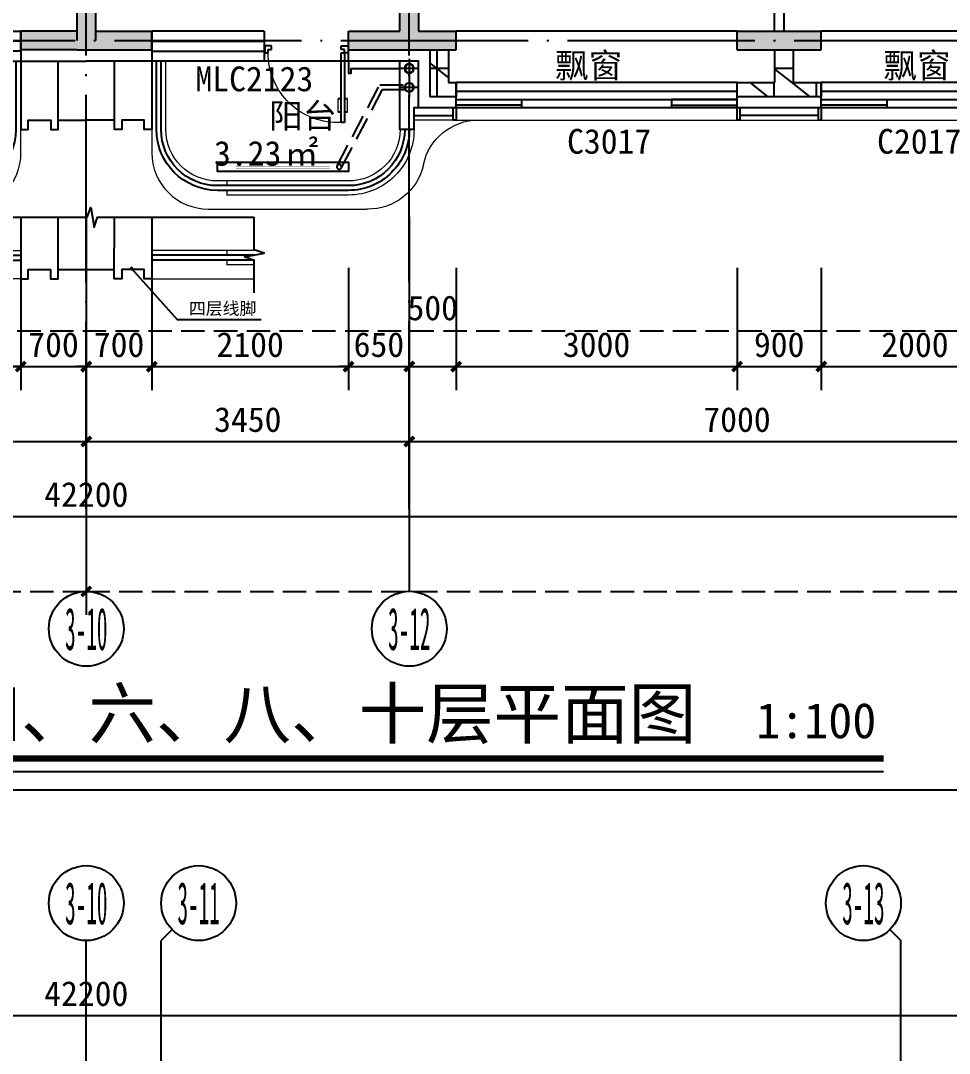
# Model space of a CAD drawing. Extents: x -46233 to 84150, y 109350 to 390860.
# Drawn here: x 28002 to 37920, y 245685 to 256712 of the extents above; entities that cross this region are included whole.
import ezdxf
from ezdxf.enums import TextEntityAlignment as Align

# ---------------------------------------------------------------- set-up
doc = ezdxf.new("R2010")
doc.units = 0
doc.header["$LTSCALE"] = 1000
doc.header["$MEASUREMENT"] = 0
for name, pattern in [('3#-轴线$1$DOTE', [2.42, 2, -0.2, 0.02, -0.2]), ('3#楼O层线脚$0$DASH', [0.35, 0.25, -0.1]), ('3#楼O层线脚$0$DOTE', [2.42, 2, -0.2, 0.02, -0.2]), ('DASH', [0.35, 0.25, -0.1])]:
    doc.linetypes.add(name, pattern=pattern)
doc.layers.get('Defpoints').update_dxf_attribs({"color": 4, "linetype": 'DASH'})
for name, color, linetype, lineweight in [('1#2#住宅楼 平面图$0$A-00-15-1#-PM-2F$0$00-装饰-看', 46, 'Continuous', 5), ('3#楼O层线脚$0$1#2#住宅楼 平面图$0$A-00-15-1#-PM-2F$0$00-装饰-看', 46, 'Continuous', 5), ('3#楼O层线脚$0$A-00-15-1#-PM-2F$0$00-装饰-看', 46, 'Continuous', 5), ('3#楼O层线脚$0$A-00-15-4#-PM-TF$0$00-装饰-看', 46, 'Continuous', 5), ('A-00-15-1#-PM-2F$0$00-装饰-看', 46, 'Continuous', 5)]:
    doc.layers.add(name, color=color, linetype=linetype, lineweight=lineweight)
for name, color, linetype in [('120+120-墙体-连接$0$A-COLU-CONC-HATC', 204, 'Continuous'), ('120+120-墙体-连接$0$A-FLOR-UNDR', 177, 'Continuous'), ('120+120-墙体-连接$0$A-WALL-BLOK', 131, 'Continuous'), ('120+120-墙体-连接$0$A-WALL-CONC', 9, 'Continuous'), ('120+120-墙体-连接$0$A-WALL-INSL', 241, 'Continuous'), ('120-MC编号-偶反$0$$1$A-ANNO-TEXT', 255, 'Continuous'), ('120-O-MC$0$A-ANNO-HATC-SOLD', 252, 'Continuous'), ('120-O-MC$0$A-COLU-CONC-HATC', 204, 'Continuous'), ('120-O-MC$0$A-DOOR', 51, 'Continuous'), ('120-O-MC$0$A-FLOR-HRAL', 71, 'Continuous'), ('120-O-MC$0$A-WALL-BLOK', 131, 'Continuous'), ('120-O-MC$0$A-WALL-CONC', 9, 'Continuous'), ('120-O-MC$0$A-WALL-INSL', 241, 'Continuous'), ('120-墙体$0$120-墙体$0$A-COLU-CONC-HATC', 204, 'Continuous'), ('120-墙体$0$120-墙体$0$A-WALL-BLOK', 131, 'Continuous'), ('120-墙体$0$120-墙体$0$A-WALL-CONC', 9, 'Continuous'), ('3#-轴号$0$A-ANNO-AXIS-CIRC', 3, 'Continuous'), ('3#-轴号$0$A-ANNO-AXIS-TEXT', 7, 'Continuous'), ('3#-轴号$0$A-ANNO-DIMS', 3, 'Continuous'), ('3#-轴线$1$A-ANNO-DOTE', 10, '3#-轴线$1$DOTE'), ('3#楼O层线脚$0$A-00-HX-113-wall-01Y$0$HRAL', 31, 'Continuous'), ('3#楼O层线脚$0$A-00-HX-113-wall-01Y$0$SUPF', 151, 'Continuous'), ('3#楼O层线脚$0$A-FLOR-OVHD', 171, '3#楼O层线脚$0$DASH'), ('3#楼O层线脚$0$A-FLOR-UNDR', 177, 'Continuous'), ('3#楼O层线脚$0$bolibeiban剖', 4, 'Continuous'), ('A-00-HX-113-wall-01Y$0$HRAL', 31, 'Continuous'), ('A-00-HX-113-wall-01Y$0$SUPF', 151, 'Continuous'), ('A-ANNO-DIMS', 3, 'Continuous'), ('A-ANNO-SYMB', 3, 'Continuous'), ('A-ANNO-TEXT', 255, 'Continuous'), ('A-DRAN-SYMB', 243, 'Continuous'), ('A-WALL-INSL', 241, 'Continuous'), ('AXIS_TEXT', 7, 'Continuous'), ('DIM_LEAD', 3, 'Continuous'), ('DIM_SYMB', 3, 'Continuous'), ('PUB_TEXT', 7, 'Continuous')]:
    doc.layers.add(name, color=color, linetype=linetype)
doc.styles.add('120-MC编号-偶反$0$Standard', font='')
doc.styles.add('3#-轴号$0$_TCH_AXIS', font='')
doc.styles.add('3#-轴号$0$_TCH_DIM_T3', font='')
doc.styles.add('_TCH_DIM', font='')
doc.styles.add('_TCH_DIM_T3', font='')
doc.styles.add('COMPLEX', font='COMPLEX')
doc.styles.get("Standard").update_dxf_attribs({"font": ''})
doc.styles.get('120-MC编号-偶反$0$Standard').set_extended_font_data('SimSun')
doc.styles.get('3#-轴号$0$_TCH_AXIS').set_extended_font_data('SimSun')
doc.styles.get('3#-轴号$0$_TCH_DIM_T3').set_extended_font_data('SimSun')
doc.styles.get('_TCH_DIM').set_extended_font_data('SimSun')
doc.styles.get('_TCH_DIM_T3').set_extended_font_data('SimSun')
doc.styles.get('Standard').set_extended_font_data('SimSun')
doc.dimstyles.new('3#-轴号$0$_TCH_ARCH&&100', dxfattribs={"dimtxt": 264.345992, "dimasz": 100, "dimexe": 250, "dimexo": 300, "dimgap": 100, "dimtad": 1, "dimdec": 0, "dimzin": 0, "dimdsep": 46, "dimtxsty": '3#-轴号$0$_TCH_DIM_T3', "dimblk": '3#-轴号$0$_ArchTick', "dimcen": 0.09, "dimclrt": 7, "dimazin": 2, "dimtfac": 1, "dimtdec": 0, "dimtix": 1, "dimtmove": 2, "dimatfit": 3, "dimfxl": 100, "dimtolj": 1, "dimtzin": 0, "dimarcsym": 0})
doc.dimstyles.new('_TCH_ARCH&&100', dxfattribs={"dimtxt": 264.345992, "dimasz": 100, "dimexe": 250, "dimexo": 300, "dimgap": 100, "dimtad": 1, "dimdec": 0, "dimzin": 0, "dimdsep": 46, "dimtxsty": '_TCH_DIM_T3', "dimblk": 'ARCHTICK', "dimcen": 0.09, "dimclrt": 7, "dimazin": 2, "dimtfac": 1, "dimtdec": 0, "dimtix": 1, "dimtmove": 2, "dimatfit": 3, "dimfxl": 100, "dimtolj": 1, "dimtzin": 0, "dimarcsym": 0})
pattern_1 = [(0, (0, 0), (0, 350), []), (37.875, (400, 0), (-169.6153, 218.0767), []), (90, (400, 0), (-450, 3e-14), [])]

# ---------------------------------------------------------------- blocks, each defined once
blk = doc.blocks.new('120-O-MC$0$BGBFG')
at = {"layer": '120-O-MC$0$A-FLOR-HRAL'}
blk.add_lwpolyline([(0, 0), (700, 0), (700, -60), (0, -60)], close=True, dxfattribs=at)
blk.add_lwpolyline([(700, 0), (700, -90)], dxfattribs=at)
blk = doc.blocks.new('120-O-MC$0$$TCHSYS$WIN2D')
for p, q in [((-0.5, 0.5), (0.5, 0.5)), ((-0.5, 0.5), (-0.5, -0.5)), ((0.5, 0.5), (0.5, -0.5)), ((0.5, 0.1667), (-0.5, 0.1667)), ((0.5, -0.1667), (-0.5, -0.1667)), ((-0.5, -0.5), (0.5, -0.5))]:
    blk.add_line(p, q)
blk = doc.blocks.new('120-O-MC$0$$DorLib2D$00000009')
for p, q in [((0.413, 0.905), (0.413, 0.081)), ((0.454, 0.905), (0.413, 0.905)), ((0.454, 0.081), (0.454, 0.905)), ((0.413, 0.782), (0.378, 0.782)), ((0.489, 0.782), (0.454, 0.782)), ((0.413, 0.624), (0.378, 0.624)), ((0.489, 0.624), (0.454, 0.624)), ((-0.494, 0.081), (-0.453, 0.081)), ((-0.494, -0.002), (-0.494, 0.081)), ((-0.453, 0.081), (-0.453, 0.039)), ((-0.453, 0.039), (-0.412, 0.039)), ((-0.412, 0.039), (-0.412, -0.002)), ((0.413, 0.081), (0.454, 0.081)), ((0.454, 0.039), (0.413, 0.039)), ((0.413, 0.039), (0.413, -0.002)), ((0.495, 0.081), (0.454, 0.081)), ((0.454, 0.081), (0.454, 0.039)), ((0.495, -0.002), (0.495, 0.081)), ((-0.494, -0.002), (-0.494, -0.002)), ((-0.412, -0.002), (-0.494, -0.002)), ((0.413, -0.002), (0.495, -0.002)), ((0.495, -0.002), (0.495, -0.002))]:
    blk.add_line(p, q)
at = {"lineweight": 13}
for p, q in [((0.378, 0.782), (0.378, 0.624)), ((0.489, 0.782), (0.489, 0.624))]:
    blk.add_line(p, q, dxfattribs=at)
blk.add_arc((0.372, 0.082), 0.825, 87.134, 180.0717, dxfattribs=at)
blk = doc.blocks.new('120-O-MC')
at = {"layer": '120-O-MC$0$A-COLU-CONC-HATC'}
h = blk.add_hatch(dxfattribs=at)
h.set_pattern_fill('空心砖', color=256, scale=100, style=0)
h.set_pattern_definition(pattern_1)
h.paths.add_polyline_path([(-6750, -11200.000521), (-6750, -11550.000521), (-6650, -11600.000521), (-6550, -11550.000521), (-6550, -11200.000521)])
h = blk.add_hatch(dxfattribs=at)
h.set_pattern_fill('空心砖', color=256, scale=100, style=0)
h.set_pattern_definition(pattern_1)
h.paths.add_polyline_path([(-3070, -11200.000521), (-3070, -11550.000521), (-2870, -11700.000521), (-2870, -11200.000521)])
h = blk.add_hatch(dxfattribs=at)
h.set_pattern_fill('空心砖', color=256, scale=100, style=0)
h.set_pattern_definition(pattern_1)
h.paths.add_polyline_path([(-6750, -11550.000521), (-7050, -11550.000521), (-7050, -11700.000521), (-6650, -11700.000521), (-6650, -11600.000521)])
h = blk.add_hatch(dxfattribs=at)
h.set_pattern_fill('空心砖', color=256, scale=100, style=0)
h.set_pattern_definition(pattern_1)
h.paths.add_polyline_path([(-6650, -11700.000521), (-6150, -11700.000521), (-6150, -11550.000521), (-6550, -11550.000521), (-6650, -11600.000521)])
h = blk.add_hatch(dxfattribs=at)
h.set_pattern_fill('空心砖', color=256, scale=100, style=0)
h.set_pattern_definition(pattern_1)
h.paths.add_polyline_path([(-3070, -11550.000521), (-3150, -11550.000521), (-3150, -11700.000521), (-2870, -11700.000521)])
at = {"layer": '120-O-MC$0$A-ANNO-HATC-SOLD'}
for points in [[(-9050, -11000), (-7050, -11000)], [(-6150, -11000), (-3150, -11000)]]:
    blk.add_lwpolyline(points, dxfattribs=at)
at = {"layer": '120-O-MC$0$A-DOOR'}
blk.add_line((-2000, -11320.000521), (-1100, -11320.000521), dxfattribs=at)
at = {"layer": '120-O-MC$0$A-WALL-BLOK'}
for p, q in [((-6750, -11200.000521), (-6750, -11550.000521)), ((-6550, -11200.000521), (-6750, -11200.000521)), ((-6550, -11200.000521), (-6550, -11550.000521)), ((-3070, -11200.000521), (-3070, -11550.000521)), ((-2870, -11200.000521), (-3070, -11200.000521)), ((-2870, -11200.000521), (-2870, -11700.000521)), ((-6750, -11550.000521), (-7050, -11550.000521)), ((-7050, -11550.000521), (-7050, -11700.000521)), ((-6150, -11550.000521), (-6550, -11550.000521)), ((-6150, -11700.000521), (-6150, -11550.000521)), ((-3070, -11550.000521), (-3150, -11550.000521)), ((-3150, -11550.000521), (-3150, -11700.000521)), ((-7050, -11700.000521), (-6650, -11700.000521)), ((-6650, -11700.000521), (-6150, -11700.000521)), ((-3150, -11700.000521), (-2870, -11700.000521))]:
    blk.add_line(p, q, dxfattribs=at)
at = {"layer": '120-O-MC$0$A-WALL-CONC'}
for p, q in [((-2000, -11200.000521), (-2000, -11000.000521)), ((100, -11200.000521), (100, -11000.000521))]:
    blk.add_line(p, q, dxfattribs=at)
at = {"layer": '120-O-MC$0$A-WALL-INSL'}
for p, q in [((-7050, -11820.000521), (-7050, -11700.000521)), ((-6150, -11820.000521), (-6150, -11700.000521)), ((-3150, -11820.000521), (-3150, -11700.000521)), ((-7050, -11820.000521), (-6650, -11820.000521)), ((-6650, -11820.000521), (-6150, -11820.000521)), ((-3150, -11820.000521), (-2870, -11820.000521))]:
    blk.add_line(p, q, dxfattribs=at)
for points in [[(-2870, -11820.000521), (-2750, -11820.000521), (-2750, -11320.000521), (-2000, -11320.000521), (-2000, -11200.000521)], [(100, -11200), (100, -11320.000521), (800, -11320.000521)]]:
    blk.add_lwpolyline(points, dxfattribs=at)
at = {"xscale": -1}
for p in [(-7050, -11730.000521), (-3150, -11730.000521)]:
    blk.add_blockref('120-O-MC$0$BGBFG', p, dxfattribs=at)
blk.add_blockref('120-O-MC$0$BGBFG', (-6150, -11730.000521))
at = {"layer": '120-O-MC$0$A-DOOR'}
for name, p, xscale, yscale, zscale in [('120-O-MC$0$$TCHSYS$WIN2D', (-500, -11160.000521), 1200, 320, 320), ('120-O-MC$0$$DorLib2D$00000009', (-1550, -11160.000521), -900, -900, 320), ('120-O-MC$0$$TCHSYS$WIN2D', (-8050, -11685.000521), 2000, -270, 270), ('120-O-MC$0$$TCHSYS$WIN2D', (-4650, -11685.000521), 3000, -270, 270)]:
    blk.add_blockref(name, p, dxfattribs=dict(at, xscale=xscale, yscale=yscale, zscale=zscale))
blk = doc.blocks.new('120-墙体')
at = {"layer": '120-墙体$0$120-墙体$0$A-COLU-CONC-HATC'}
for points in [[(-2550, -11000), (-2550, -8000), (-2750, -8000), (-2750, -11000), (-2650, -11067)], [(-6600, -11200), (-6600, -11000), (-7050, -11000), (-7050, -11200)], [(-6150, -11000), (-6600, -11000), (-6600, -11200), (-6150, -11200)], [(-2650, -11067), (-2750, -11000), (-3150, -11000), (-3150, -11200), (-2650, -11200)], [(-2000, -11000), (-2550, -11000), (-2650, -11067), (-2650, -11200), (-2000, -11200)], [(700, -11200), (700, -11000), (100, -11000), (100, -11200)]]:
    blk.add_hatch(color=256, dxfattribs=at).paths.add_polyline_path(points)
at = {"layer": '120-墙体$0$120-墙体$0$A-WALL-BLOK'}
for p, q in [((-6650, -7750), (-6650, -11000)), ((-6550, -11000), (-6550, -7750))]:
    blk.add_line(p, q, dxfattribs=at)
at = {"layer": '120-墙体$0$120-墙体$0$A-WALL-CONC'}
for p, q in [((-2750, -8000), (-2750, -11000)), ((-2550, -11000), (-2550, -8000)), ((-6600, -11000), (-7050, -11000)), ((-7050, -11200), (-7050, -11000)), ((-6150, -11000), (-6600, -11000)), ((-6150, -11200), (-6150, -11000)), ((-2750, -11000), (-3150, -11000)), ((-3150, -11200), (-3150, -11000)), ((-2000, -11000), (-2550, -11000)), ((-2000, -11200), (-2000, -11000)), ((700, -11000), (100, -11000)), ((-6600, -11200), (-7050, -11200)), ((-6150, -11200), (-6600, -11200)), ((-2650, -11200), (-3150, -11200)), ((-2000, -11200), (-2650, -11200)), ((700, -11200), (100, -11200))]:
    blk.add_line(p, q, dxfattribs=at)
blk.add_lwpolyline([(100, -11000), (100, -11200)], dxfattribs=at)
at = {"layer": 'Defpoints'}
blk.add_lwpolyline([(700, -4900), (700, -11200)], dxfattribs=at)
blk = doc.blocks.new('120+120-墙体-连接')
at = {"layer": '120+120-墙体-连接$0$A-COLU-CONC-HATC'}
for points in [[(-150, -100), (-100, -100), (0, -33), (0, 100), (-150, 100)], [(0, -33), (100, -100), (150, -100), (150, 100), (0, 100)], [(0, -33), (-100, -100), (-100, -5900), (0, -5967), (100, -5900), (100, -100)], [(-100, -5900), (-100, -6100), (0, -6100), (0, -5967)], [(0, -5967), (0, -6100), (100, -6100), (100, -5900)]]:
    blk.add_hatch(color=256, dxfattribs=at).paths.add_polyline_path(points)
at = {"layer": '120+120-墙体-连接$0$A-FLOR-UNDR'}
for points in [[(-602, 1700), (-102, 1700), (-102, 200), (-602, 200)], [(598, 1700), (98, 1700), (98, 200), (598, 200)]]:
    blk.add_lwpolyline(points, close=True, dxfattribs=at)
at = {"layer": '120+120-墙体-连接$0$A-WALL-BLOK'}
for p, q in [((-102, 1700), (-102, 200)), ((98, 1700), (-102, 1700)), ((98, 1700), (98, 200)), ((98, 200), (-102, 200))]:
    blk.add_line(p, q, dxfattribs=at)
at = {"layer": '120+120-墙体-连接$0$A-WALL-CONC'}
for p, q in [((-150, 100), (0, 100)), ((-150, 100), (-150, -100)), ((0, 100), (150, 100)), ((150, 100), (150, -100)), ((-150, -100), (-100, -100)), ((-100, -100), (-100, -5900)), ((100, -100), (100, -5900)), ((100, -100), (150, -100)), ((-100, -5900), (-100, -5900)), ((100, -5900), (100, -5900)), ((-100, -6100), (0, -6100)), ((0, -6100), (100, -6100))]:
    blk.add_line(p, q, dxfattribs=at)
at = {"layer": '120+120-墙体-连接$0$A-WALL-INSL'}
for p, q in [((-150, 200), (0, 200)), ((0, 200), (150, 200))]:
    blk.add_line(p, q, dxfattribs=at)
blk = doc.blocks.new('3#-标准层')
for name, p in [('120-墙体', (20100, 0)), ('120+120-墙体-连接', (20900, -5100))]:
    blk.add_blockref(name, p)
at = {"xscale": -1}
blk.add_blockref('120-墙体', (21700, 0), dxfattribs=at)
blk = doc.blocks.new('3#-轴线')
at = {"layer": '3#-轴线$1$A-ANNO-DOTE'}
for points in [[(20900, -16100), (20900, 5500)], [(24350, -16100), (24350, -3200)], [(-3000, -11100), (45757, -11100)]]:
    blk.add_lwpolyline(points, dxfattribs=at)
blk = doc.blocks.new('_AXISO')
blk.add_circle((0, 0), 0.5)
at = {"layer": 'AXIS_TEXT', "style": 'COMPLEX', "width": 1.041667}
blk.add_attdef('A', text='', height=0.56, dxfattribs=at).set_placement((-0.25, -0.28), (0.25, -0.28), align=Align.FIT)
blk = doc.blocks.new('3#-轴号$0$_ArchTick')
at = {"color": 0, "linetype": 'ByBlock', "const_width": 0.4}
blk.add_lwpolyline([(-0.5, -0.5), (0.5, 0.5)], dxfattribs=at)
blk = doc.blocks.new('*D800')
at = {"layer": '3#-轴号$0$A-ANNO-DIMS', "color": 0, "lineweight": -2, "transparency": 16777216}
for p, q in [((17450, -15882), (17450, -16632)), ((20900, -15882), (20900, -16632)), ((17450, -16382), (20900, -16382))]:
    blk.add_line(p, q, dxfattribs=at)
at = {"layer": 'Defpoints', "color": 0, "transparency": 16777216}
for p in [(17450, -15582), (20900, -15582), (20900, -16382)]:
    blk.add_point(p, dxfattribs=at)
at = {"layer": '3#-轴号$0$A-ANNO-DIMS', "color": 0, "lineweight": -2, "transparency": 16777216, "xscale": 100, "yscale": 100, "zscale": 100, "rotation": 180}
blk.add_blockref('3#-轴号$0$_ArchTick', (17450, -16382), dxfattribs=at)
at = {"layer": '3#-轴号$0$A-ANNO-DIMS', "color": 0, "lineweight": -2, "transparency": 16777216, "xscale": 100, "yscale": 100, "zscale": 100}
blk.add_blockref('3#-轴号$0$_ArchTick', (20900, -16382), dxfattribs=at)
at = {"layer": '3#-轴号$0$A-ANNO-DIMS', "color": 7, "transparency": 16777216, "insert": (19175, -16149), "char_height": 264.3, "attachment_point": 5, "style": '3#-轴号$0$_TCH_DIM_T3'}
blk.add_mtext('\\A1;3450', dxfattribs=at)
blk = doc.blocks.new('*D801')
at = {"layer": '3#-轴号$0$A-ANNO-DIMS', "color": 0, "lineweight": -2, "transparency": 16777216}
for p, q in [((20900, -15882), (20900, -16632)), ((24350, -15882), (24350, -16632)), ((20900, -16382), (24350, -16382))]:
    blk.add_line(p, q, dxfattribs=at)
at = {"layer": 'Defpoints', "color": 0, "transparency": 16777216}
for p in [(20900, -15582), (24350, -15582), (24350, -16382)]:
    blk.add_point(p, dxfattribs=at)
at = {"layer": '3#-轴号$0$A-ANNO-DIMS', "color": 0, "lineweight": -2, "transparency": 16777216, "xscale": 100, "yscale": 100, "zscale": 100, "rotation": 180}
blk.add_blockref('3#-轴号$0$_ArchTick', (20900, -16382), dxfattribs=at)
at = {"layer": '3#-轴号$0$A-ANNO-DIMS', "color": 0, "lineweight": -2, "transparency": 16777216, "xscale": 100, "yscale": 100, "zscale": 100}
blk.add_blockref('3#-轴号$0$_ArchTick', (24350, -16382), dxfattribs=at)
at = {"layer": '3#-轴号$0$A-ANNO-DIMS', "color": 7, "transparency": 16777216, "insert": (22625, -16149), "char_height": 264.3, "attachment_point": 5, "style": '3#-轴号$0$_TCH_DIM_T3'}
blk.add_mtext('\\A1;3450', dxfattribs=at)
blk = doc.blocks.new('*D802')
at = {"layer": '3#-轴号$0$A-ANNO-DIMS', "color": 0, "lineweight": -2, "transparency": 16777216}
for p, q in [((24350, -15882), (24350, -16632)), ((31350, -15882), (31350, -16632)), ((24350, -16382), (31350, -16382))]:
    blk.add_line(p, q, dxfattribs=at)
at = {"layer": 'Defpoints', "color": 0, "transparency": 16777216}
for p in [(24350, -15582), (31350, -15582), (31350, -16382)]:
    blk.add_point(p, dxfattribs=at)
at = {"layer": '3#-轴号$0$A-ANNO-DIMS', "color": 0, "lineweight": -2, "transparency": 16777216, "xscale": 100, "yscale": 100, "zscale": 100, "rotation": 180}
blk.add_blockref('3#-轴号$0$_ArchTick', (24350, -16382), dxfattribs=at)
at = {"layer": '3#-轴号$0$A-ANNO-DIMS', "color": 0, "lineweight": -2, "transparency": 16777216, "xscale": 100, "yscale": 100, "zscale": 100}
blk.add_blockref('3#-轴号$0$_ArchTick', (31350, -16382), dxfattribs=at)
at = {"layer": '3#-轴号$0$A-ANNO-DIMS', "color": 7, "transparency": 16777216, "insert": (27850, -16149), "char_height": 264.3, "attachment_point": 5, "style": '3#-轴号$0$_TCH_DIM_T3'}
blk.add_mtext('\\A1;7000', dxfattribs=at)
blk = doc.blocks.new('RTBHGYTHGYT')
at = {"layer": 'A-ANNO-TEXT'}
for s, p in [('飘窗', (25905, -398)), ('飘窗', (29412, -398)), ('阳台', (22853, -936))]:
    blk.add_text(s, height=264.3, dxfattribs=at).set_placement(p)
at = {"layer": 'Defpoints'}
for s, height, p in [('3.23', 264.3, (22264, -1337)), ('㎡', 264, (23020, -1337))]:
    blk.add_text(s, height=height, dxfattribs=at).set_placement(p)
blk = doc.blocks.new('120-MC编号-偶反')
at = {"layer": '120-MC编号-偶反$0$$1$A-ANNO-TEXT', "color": 2, "style": '120-MC编号-偶反$0$Standard'}
for s, p in [('MLC2123', (-9284, -4542, 0)), ('C3017', (-5315, -5209, 0)), ('C2017', (-2004, -5209, 0))]:
    blk.add_text(s, height=264.3, dxfattribs=at).set_placement(p)
blk = doc.blocks.new('ytruytut')
at = {"layer": '1#2#住宅楼 平面图$0$A-00-15-1#-PM-2F$0$00-装饰-看'}
for points in [[(-13427, 241118), (-14389, 241118)], [(-12027, 241118), (-10933, 241118)]]:
    blk.add_lwpolyline(points, dxfattribs=at)
at = {"layer": 'A-00-15-1#-PM-2F$0$00-装饰-看'}
for p, q in [((-14228, 241418), (-14228, 241368)), ((-11226, 241418), (-11226, 241368)), ((-14228, 241318), (-14228, 241268)), ((-11226, 241318), (-11226, 241268))]:
    blk.add_line(p, q, dxfattribs=at)
at = {"layer": 'A-00-15-1#-PM-2F$0$00-装饰-看', "linetype": 'ByBlock'}
for points in [[(-14389, 241418), (-13427, 241418)], [(-10933, 241418), (-12027, 241418)], [(-14389, 241268), (-14228, 241268)], [(-10933, 241268), (-11226, 241268)]]:
    blk.add_lwpolyline(points, dxfattribs=at)
at = {"layer": 'A-00-HX-113-wall-01Y$0$HRAL'}
for points in [[(-13427, 241775), (-13427, 241117), (-13347, 241117), (-13347, 241217), (-13107, 241217), (-13107, 241117), (-13027, 241117), (-13027, 241775)], [(-12026, 241775), (-12027, 241117), (-12107, 241117), (-12107, 241217), (-12347, 241217), (-12347, 241117), (-12427, 241117), (-12426, 241775)], [(-13027, 241217), (-12427, 241217)]]:
    blk.add_lwpolyline(points, dxfattribs=at)
at = {"layer": 'A-00-HX-113-wall-01Y$0$SUPF'}
for points in [[(-14389, 241368), (-13427, 241368)], [(-10933, 241368), (-12027, 241368)], [(-14389, 241318), (-13427, 241318)], [(-10933, 241318), (-12027, 241318)]]:
    blk.add_lwpolyline(points, dxfattribs=at)
at = {"layer": 'DIM_SYMB'}
for points in [[(-14389, 241775), (-12717, 241775), (-12679, 241880), (-12642, 241670), (-12605, 241775), (-10933, 241775)], [(-14389, 240966), (-14389, 241314), (-14494, 241353), (-14284, 241390), (-14389, 241427), (-14389, 241775)], [(-10933, 240966), (-10933, 241314), (-11038, 241353), (-10828, 241390), (-10933, 241427), (-10933, 241775)]]:
    blk.add_lwpolyline(points, dxfattribs=at)
blk = doc.blocks.new('*U250')
at = {"layer": '3#楼O层线脚$0$A-FLOR-UNDR'}
blk.add_lwpolyline([(0, 0), (1401, 0), (1401, -100), (0, -100)], close=True, dxfattribs=at)
at = {"layer": '3#楼O层线脚$0$A-FLOR-UNDR', "const_width": 2}
for points in [[(200, -30), (1201, -30)], [(200, -50), (1201, -50)], [(1201, -70), (200, -70)]]:
    blk.add_lwpolyline(points, dxfattribs=at)
blk = doc.blocks.new('3#楼O层线脚')
at = {"layer": '3#楼O层线脚$0$1#2#住宅楼 平面图$0$A-00-15-1#-PM-2F$0$00-装饰-看'}
blk.add_lwpolyline([(9749, -4950), (9749, -5200, -0.414214), (9149, -5800), (8012, -5800)], format="xyb", dxfattribs=at)
at = {"layer": '3#楼O层线脚$0$A-00-15-1#-PM-2F$0$00-装饰-看'}
for p, q in [((8949, -5500), (8949, -5550)), ((8949, -5600), (8949, -5650))]:
    blk.add_line(p, q, dxfattribs=at)
at = {"layer": '3#楼O层线脚$0$A-00-15-1#-PM-2F$0$00-装饰-看', "linetype": 'ByBlock'}
blk.add_line((8012, -5800), (7451, -5800), dxfattribs=at)
for points in [[(7099, -4950, 0.414214), (7649, -5500), (9050, -5500, 0.414213), (9600, -4950), (9600, -4220)], [(6949, -4950, 0.414214), (7649, -5650), (8949, -5650)]]:
    blk.add_lwpolyline(points, format="xyb", dxfattribs=at)
blk.add_lwpolyline([(9700, -4950), (9700, -4950)], dxfattribs=at)
for centre, radius, start, end in [((6262, -5450), 600, 12.0248, 90), ((7437, -5199), 601, 192.0584, 271.3337)]:
    blk.add_arc(centre, radius, start, end, dxfattribs=at)
at = {"layer": '3#楼O层线脚$0$A-00-15-4#-PM-TF$0$00-装饰-看', "color": 251}
for points in [[(6500, -4850), (0, -4850)], [(6530, -4850), (6949, -4850)]]:
    blk.add_lwpolyline(points, dxfattribs=at)
at = {"layer": '3#楼O层线脚$0$A-00-HX-113-wall-01Y$0$HRAL'}
for points in [[(6900, -4720), (6950, -4720), (6950, -4950), (7100, -4950), (7100, -4220)], [(7650, -4220), (7650, -4350), (7620, -4350), (7620, -4350), (7620, -4300), (7100, -4300)], [(9750, -4220), (9750, -4950), (9830, -4950), (9830, -4850), (10070, -4850), (10070, -4950), (10150, -4950), (10150, -4220)], [(2600, -4720), (2600, -4850), (2630, -4850), (2630, -4720)], [(3470, -4720), (3470, -4850), (3500, -4850), (3500, -4720)], [(6500, -4720), (6500, -4850), (6530, -4850), (6530, -4720)], [(10150, -4850), (10450, -4850)]]:
    blk.add_lwpolyline(points, dxfattribs=at)
at = {"layer": '3#楼O层线脚$0$A-00-HX-113-wall-01Y$0$SUPF'}
for points in [[(6999, -4950), (6999, -4950, 0.414214), (7649, -5600), (9050, -5600, 0.414213), (9700, -4950), (9700, -4220)], [(7049, -4950), (7049, -4950, 0.414214), (7649, -5550), (9050, -5550, 0.414213), (9650, -4950), (9650, -4220)]]:
    blk.add_lwpolyline(points, format="xyb", dxfattribs=at)
at = {"layer": '3#楼O层线脚$0$A-FLOR-OVHD'}
for points in [[(7772, -5338), (7315, -4475), (7043, -4475)], [(7727, -5362), (7285, -4525), (7043, -4525)]]:
    blk.add_lwpolyline(points, dxfattribs=at)
blk.add_circle((7749, -5350), 25, dxfattribs=at)
at = {"layer": '3#楼O层线脚$0$bolibeiban剖'}
for points in [[(2630, -4800), (3470, -4800)], [(6949, -4800), (6530, -4800)]]:
    blk.add_lwpolyline(points, dxfattribs=at)
at = {"linetype": '3#楼O层线脚$0$DOTE', "xscale": -1}
blk.add_blockref('*U250', (9050, -5300), dxfattribs=at)
blk = doc.blocks.new('YSG-T')
at = {"layer": 'A-DRAN-SYMB', "color": 1}
for p, q in [((-105, 0), (105, 0)), ((0, 105), (0, -105))]:
    blk.add_line(p, q, dxfattribs=at)
for radius in [50, 45]:
    blk.add_circle((0, 0), radius, dxfattribs=at)
blk = doc.blocks.new('VFDCV DF')
at = {"xscale": -1}
blk.add_blockref('YSG-T', (7000, -4500), dxfattribs=at)
blk = doc.blocks.new('雨水管')
at = {"layer": 'A-DRAN-SYMB'}
for p, q in [((-5, 0), (205, 0)), ((100, 105), (100, -105))]:
    blk.add_line(p, q, dxfattribs=at)
for radius in [50, 45]:
    blk.add_circle((100, 0), radius, dxfattribs=at)
blk = doc.blocks.new('YHHYTG')
blk.add_blockref('雨水管', (6900, -4300))
blk = doc.blocks.new('vgfrtvgf')
blk.add_blockref('VFDCV DF', (0, 0))
at = {"layer": 'A-WALL-INSL'}
blk.add_blockref('YHHYTG', (0, 0), dxfattribs=at)
blk = doc.blocks.new('_ArchTick')
at = {"color": 0, "linetype": 'ByBlock', "const_width": 0.4}
blk.add_lwpolyline([(-0.5, -0.5), (0.5, 0.5)], dxfattribs=at)
blk = doc.blocks.new('*D319')
at = {"layer": 'A-ANNO-DIMS', "color": 0, "linetype": 'DASH', "lineweight": -2, "transparency": 16777216}
for p, q in [((28703, 251652), (28703, 250368)), ((49603, 251652), (49603, 250368)), ((28703, 250618), (49603, 250618))]:
    blk.add_line(p, q, dxfattribs=at)
at = {"layer": 'Defpoints', "color": 0, "linetype": 'DASH', "transparency": 16777216}
for p in [(28703, 251952), (49603, 251952), (49603, 250618)]:
    blk.add_point(p, dxfattribs=at)
at = {"layer": 'A-ANNO-DIMS', "color": 0, "linetype": 'DASH', "lineweight": -2, "transparency": 16777216, "xscale": 100, "yscale": 100, "zscale": 100, "rotation": 180}
blk.add_blockref('_ArchTick', (28703, 250618), dxfattribs=at)
at = {"layer": 'A-ANNO-DIMS', "color": 0, "linetype": 'DASH', "lineweight": -2, "transparency": 16777216, "xscale": 100, "yscale": 100, "zscale": 100}
blk.add_blockref('_ArchTick', (49603, 250618), dxfattribs=at)
at = {"layer": 'A-ANNO-DIMS', "color": 7, "linetype": 'DASH', "transparency": 16777216, "insert": (39153, 250893), "char_height": 264.3, "attachment_point": 5, "style": '_TCH_DIM_T3'}
blk.add_mtext('\\A1;一单元', dxfattribs=at)
blk = doc.blocks.new('*D320')
at = {"layer": 'A-ANNO-DIMS', "color": 0, "linetype": 'DASH', "lineweight": -2, "transparency": 16777216}
for p, q in [((7803, 251652), (7803, 250368)), ((28703, 251652), (28703, 250368)), ((7803, 250618), (28703, 250618))]:
    blk.add_line(p, q, dxfattribs=at)
at = {"layer": 'Defpoints', "color": 0, "linetype": 'DASH', "transparency": 16777216}
for p in [(7803, 251952), (28703, 251952), (28703, 250618)]:
    blk.add_point(p, dxfattribs=at)
at = {"layer": 'A-ANNO-DIMS', "color": 0, "linetype": 'DASH', "lineweight": -2, "transparency": 16777216, "xscale": 100, "yscale": 100, "zscale": 100, "rotation": 180}
blk.add_blockref('_ArchTick', (7803, 250618), dxfattribs=at)
at = {"layer": 'A-ANNO-DIMS', "color": 0, "linetype": 'DASH', "lineweight": -2, "transparency": 16777216, "xscale": 100, "yscale": 100, "zscale": 100}
blk.add_blockref('_ArchTick', (28703, 250618), dxfattribs=at)
at = {"layer": 'A-ANNO-DIMS', "color": 7, "linetype": 'DASH', "transparency": 16777216, "insert": (18253, 250893), "char_height": 264.3, "attachment_point": 5, "style": '_TCH_DIM_T3'}
blk.add_mtext('\\A1;二单元', dxfattribs=at)
blk = doc.blocks.new('*D517')
at = {"layer": 'A-ANNO-DIMS', "color": 0, "lineweight": -2, "transparency": 16777216}
for p, q in [((7603, 254074), (7603, 251168)), ((49803, 254074), (49803, 251168)), ((7603, 251418), (49803, 251418))]:
    blk.add_line(p, q, dxfattribs=at)
at = {"layer": 'Defpoints', "color": 0, "transparency": 16777216}
for p in [(7603, 254374), (49803, 254374), (49803, 251418)]:
    blk.add_point(p, dxfattribs=at)
at = {"layer": 'A-ANNO-DIMS', "color": 0, "lineweight": -2, "transparency": 16777216, "xscale": 100, "yscale": 100, "zscale": 100, "rotation": 180}
blk.add_blockref('_ArchTick', (7603, 251418), dxfattribs=at)
at = {"layer": 'A-ANNO-DIMS', "color": 0, "lineweight": -2, "transparency": 16777216, "xscale": 100, "yscale": 100, "zscale": 100}
blk.add_blockref('_ArchTick', (49803, 251418), dxfattribs=at)
at = {"layer": 'A-ANNO-DIMS', "color": 7, "transparency": 16777216, "insert": (28703, 251651), "char_height": 264.3, "attachment_point": 5, "style": '_TCH_DIM_T3'}
blk.add_mtext('\\A1;42200', dxfattribs=at)
blk = doc.blocks.new('*D533')
at = {"layer": 'A-ANNO-DIMS', "color": 0, "lineweight": -2, "transparency": 16777216}
for p, q in [((25903, 254074), (25903, 252768)), ((28003, 254074), (28003, 252768)), ((25903, 253018), (28003, 253018))]:
    blk.add_line(p, q, dxfattribs=at)
at = {"layer": 'Defpoints', "color": 0, "transparency": 16777216}
for p in [(25903, 254374), (28003, 254374), (28003, 253018)]:
    blk.add_point(p, dxfattribs=at)
at = {"layer": 'A-ANNO-DIMS', "color": 0, "lineweight": -2, "transparency": 16777216, "xscale": 100, "yscale": 100, "zscale": 100, "rotation": 180}
blk.add_blockref('_ArchTick', (25903, 253018), dxfattribs=at)
at = {"layer": 'A-ANNO-DIMS', "color": 0, "lineweight": -2, "transparency": 16777216, "xscale": 100, "yscale": 100, "zscale": 100}
blk.add_blockref('_ArchTick', (28003, 253018), dxfattribs=at)
at = {"layer": 'A-ANNO-DIMS', "color": 7, "transparency": 16777216, "insert": (26953, 253251), "char_height": 264.3, "attachment_point": 5, "style": '_TCH_DIM_T3'}
blk.add_mtext('\\A1;2100', dxfattribs=at)
blk = doc.blocks.new('*D534')
at = {"layer": 'A-ANNO-DIMS', "color": 0, "lineweight": -2, "transparency": 16777216}
for p, q in [((28003, 254074), (28003, 252768)), ((28703, 254074), (28703, 252768)), ((28003, 253018), (27903, 253018)), ((28003, 253018), (28703, 253018)), ((28703, 253018), (28803, 253018))]:
    blk.add_line(p, q, dxfattribs=at)
at = {"layer": 'Defpoints', "color": 0, "transparency": 16777216}
for p in [(28003, 254374), (28703, 254374), (28703, 253018)]:
    blk.add_point(p, dxfattribs=at)
at = {"layer": 'A-ANNO-DIMS', "color": 0, "lineweight": -2, "transparency": 16777216, "xscale": 100, "yscale": 100, "zscale": 100}
blk.add_blockref('_ArchTick', (28003, 253018), dxfattribs=at)
at = {"layer": 'A-ANNO-DIMS', "color": 0, "lineweight": -2, "transparency": 16777216, "xscale": 100, "yscale": 100, "zscale": 100, "rotation": 180}
blk.add_blockref('_ArchTick', (28703, 253018), dxfattribs=at)
at = {"layer": 'A-ANNO-DIMS', "color": 7, "transparency": 16777216, "insert": (28353, 253251), "char_height": 264.3, "attachment_point": 5, "style": '_TCH_DIM_T3'}
blk.add_mtext('\\A1;700', dxfattribs=at)
blk = doc.blocks.new('*D535')
at = {"layer": 'A-ANNO-DIMS', "color": 0, "lineweight": -2, "transparency": 16777216}
for p, q in [((28703, 254074), (28703, 252768)), ((29403, 254074), (29403, 252768)), ((28703, 253018), (28603, 253018)), ((28703, 253018), (29403, 253018)), ((29403, 253018), (29503, 253018))]:
    blk.add_line(p, q, dxfattribs=at)
at = {"layer": 'Defpoints', "color": 0, "transparency": 16777216}
for p in [(28703, 254374), (29403, 254374), (29403, 253018)]:
    blk.add_point(p, dxfattribs=at)
at = {"layer": 'A-ANNO-DIMS', "color": 0, "lineweight": -2, "transparency": 16777216, "xscale": 100, "yscale": 100, "zscale": 100}
blk.add_blockref('_ArchTick', (28703, 253018), dxfattribs=at)
at = {"layer": 'A-ANNO-DIMS', "color": 0, "lineweight": -2, "transparency": 16777216, "xscale": 100, "yscale": 100, "zscale": 100, "rotation": 180}
blk.add_blockref('_ArchTick', (29403, 253018), dxfattribs=at)
at = {"layer": 'A-ANNO-DIMS', "color": 7, "transparency": 16777216, "insert": (29053, 253251), "char_height": 264.3, "attachment_point": 5, "style": '_TCH_DIM_T3'}
blk.add_mtext('\\A1;700', dxfattribs=at)
blk = doc.blocks.new('*D536')
at = {"layer": 'A-ANNO-DIMS', "color": 0, "lineweight": -2, "transparency": 16777216}
for p, q in [((29403, 254074), (29403, 252768)), ((31503, 254074), (31503, 252768)), ((29403, 253018), (31503, 253018))]:
    blk.add_line(p, q, dxfattribs=at)
at = {"layer": 'Defpoints', "color": 0, "transparency": 16777216}
for p in [(29403, 254374), (31503, 254374), (31503, 253018)]:
    blk.add_point(p, dxfattribs=at)
at = {"layer": 'A-ANNO-DIMS', "color": 0, "lineweight": -2, "transparency": 16777216, "xscale": 100, "yscale": 100, "zscale": 100, "rotation": 180}
blk.add_blockref('_ArchTick', (29403, 253018), dxfattribs=at)
at = {"layer": 'A-ANNO-DIMS', "color": 0, "lineweight": -2, "transparency": 16777216, "xscale": 100, "yscale": 100, "zscale": 100}
blk.add_blockref('_ArchTick', (31503, 253018), dxfattribs=at)
at = {"layer": 'A-ANNO-DIMS', "color": 7, "transparency": 16777216, "insert": (30453, 253251), "char_height": 264.3, "attachment_point": 5, "style": '_TCH_DIM_T3'}
blk.add_mtext('\\A1;2100', dxfattribs=at)
blk = doc.blocks.new('*D537')
at = {"layer": 'A-ANNO-DIMS', "color": 0, "lineweight": -2, "transparency": 16777216}
for p, q in [((31503, 254074), (31503, 252768)), ((32153, 254074), (32153, 252768)), ((31503, 253018), (31403, 253018)), ((31503, 253018), (32153, 253018)), ((32153, 253018), (32253, 253018))]:
    blk.add_line(p, q, dxfattribs=at)
at = {"layer": 'Defpoints', "color": 0, "transparency": 16777216}
for p in [(31503, 254374), (32153, 254374), (32153, 253018)]:
    blk.add_point(p, dxfattribs=at)
at = {"layer": 'A-ANNO-DIMS', "color": 0, "lineweight": -2, "transparency": 16777216, "xscale": 100, "yscale": 100, "zscale": 100}
blk.add_blockref('_ArchTick', (31503, 253018), dxfattribs=at)
at = {"layer": 'A-ANNO-DIMS', "color": 0, "lineweight": -2, "transparency": 16777216, "xscale": 100, "yscale": 100, "zscale": 100, "rotation": 180}
blk.add_blockref('_ArchTick', (32153, 253018), dxfattribs=at)
at = {"layer": 'A-ANNO-DIMS', "color": 7, "transparency": 16777216, "insert": (31828, 253251), "char_height": 264.3, "attachment_point": 5, "style": '_TCH_DIM_T3'}
blk.add_mtext('\\A1;650', dxfattribs=at)
blk = doc.blocks.new('*D538')
at = {"layer": 'A-ANNO-DIMS', "color": 0, "lineweight": -2, "transparency": 16777216}
for p, q in [((32153, 254074), (32153, 252768)), ((32653, 254074), (32653, 252768)), ((32153, 253018), (32653, 253018))]:
    blk.add_line(p, q, dxfattribs=at)
at = {"layer": 'Defpoints', "color": 0, "transparency": 16777216}
for p in [(32153, 254374), (32653, 254374), (32653, 253018)]:
    blk.add_point(p, dxfattribs=at)
at = {"layer": 'A-ANNO-DIMS', "color": 0, "lineweight": -2, "transparency": 16777216, "xscale": 100, "yscale": 100, "zscale": 100, "rotation": 180}
blk.add_blockref('_ArchTick', (32153, 253018), dxfattribs=at)
at = {"layer": 'A-ANNO-DIMS', "color": 0, "lineweight": -2, "transparency": 16777216, "xscale": 100, "yscale": 100, "zscale": 100}
blk.add_blockref('_ArchTick', (32653, 253018), dxfattribs=at)
at = {"layer": 'A-ANNO-DIMS', "color": 7, "transparency": 16777216, "insert": (32403, 253643), "char_height": 264.3, "attachment_point": 5, "style": '_TCH_DIM_T3'}
blk.add_mtext('\\A1;500', dxfattribs=at)
blk = doc.blocks.new('*D539')
at = {"layer": 'A-ANNO-DIMS', "color": 0, "lineweight": -2, "transparency": 16777216}
for p, q in [((32653, 254074), (32653, 252768)), ((35653, 254074), (35653, 252768)), ((32653, 253018), (35653, 253018))]:
    blk.add_line(p, q, dxfattribs=at)
at = {"layer": 'Defpoints', "color": 0, "transparency": 16777216}
for p in [(32653, 254374), (35653, 254374), (35653, 253018)]:
    blk.add_point(p, dxfattribs=at)
at = {"layer": 'A-ANNO-DIMS', "color": 0, "lineweight": -2, "transparency": 16777216, "xscale": 100, "yscale": 100, "zscale": 100, "rotation": 180}
blk.add_blockref('_ArchTick', (32653, 253018), dxfattribs=at)
at = {"layer": 'A-ANNO-DIMS', "color": 0, "lineweight": -2, "transparency": 16777216, "xscale": 100, "yscale": 100, "zscale": 100}
blk.add_blockref('_ArchTick', (35653, 253018), dxfattribs=at)
at = {"layer": 'A-ANNO-DIMS', "color": 7, "transparency": 16777216, "insert": (34153, 253251), "char_height": 264.3, "attachment_point": 5, "style": '_TCH_DIM_T3'}
blk.add_mtext('\\A1;3000', dxfattribs=at)
blk = doc.blocks.new('*D540')
at = {"layer": 'A-ANNO-DIMS', "color": 0, "lineweight": -2, "transparency": 16777216}
for p, q in [((35653, 254074), (35653, 252768)), ((36553, 254074), (36553, 252768)), ((35653, 253018), (36553, 253018))]:
    blk.add_line(p, q, dxfattribs=at)
at = {"layer": 'Defpoints', "color": 0, "transparency": 16777216}
for p in [(35653, 254374), (36553, 254374), (36553, 253018)]:
    blk.add_point(p, dxfattribs=at)
at = {"layer": 'A-ANNO-DIMS', "color": 0, "lineweight": -2, "transparency": 16777216, "xscale": 100, "yscale": 100, "zscale": 100, "rotation": 180}
blk.add_blockref('_ArchTick', (35653, 253018), dxfattribs=at)
at = {"layer": 'A-ANNO-DIMS', "color": 0, "lineweight": -2, "transparency": 16777216, "xscale": 100, "yscale": 100, "zscale": 100}
blk.add_blockref('_ArchTick', (36553, 253018), dxfattribs=at)
at = {"layer": 'A-ANNO-DIMS', "color": 7, "transparency": 16777216, "insert": (36103, 253251), "char_height": 264.3, "attachment_point": 5, "style": '_TCH_DIM_T3'}
blk.add_mtext('\\A1;900', dxfattribs=at)
blk = doc.blocks.new('*D541')
at = {"layer": 'A-ANNO-DIMS', "color": 0, "lineweight": -2, "transparency": 16777216}
for p, q in [((36553, 254074), (36553, 252768)), ((38553, 254074), (38553, 252768)), ((36553, 253018), (38553, 253018))]:
    blk.add_line(p, q, dxfattribs=at)
at = {"layer": 'Defpoints', "color": 0, "transparency": 16777216}
for p in [(36553, 254374), (38553, 254374), (38553, 253018)]:
    blk.add_point(p, dxfattribs=at)
at = {"layer": 'A-ANNO-DIMS', "color": 0, "lineweight": -2, "transparency": 16777216, "xscale": 100, "yscale": 100, "zscale": 100, "rotation": 180}
blk.add_blockref('_ArchTick', (36553, 253018), dxfattribs=at)
at = {"layer": 'A-ANNO-DIMS', "color": 0, "lineweight": -2, "transparency": 16777216, "xscale": 100, "yscale": 100, "zscale": 100}
blk.add_blockref('_ArchTick', (38553, 253018), dxfattribs=at)
at = {"layer": 'A-ANNO-DIMS', "color": 7, "transparency": 16777216, "insert": (37553, 253251), "char_height": 264.3, "attachment_point": 5, "style": '_TCH_DIM_T3'}
blk.add_mtext('\\A1;2000', dxfattribs=at)
blk = doc.blocks.new('*D597')
at = {"layer": 'A-ANNO-DIMS', "color": 0, "lineweight": -2, "transparency": 16777216}
for p, q in [((7603, 243189), (7603, 246339)), ((49803, 243189), (49803, 246339)), ((7603, 246089), (49803, 246089))]:
    blk.add_line(p, q, dxfattribs=at)
at = {"layer": 'Defpoints', "color": 0, "transparency": 16777216}
for p in [(49803, 246089), (7603, 242889), (49803, 242889)]:
    blk.add_point(p, dxfattribs=at)
at = {"layer": 'A-ANNO-DIMS', "color": 0, "lineweight": -2, "transparency": 16777216, "xscale": 100, "yscale": 100, "zscale": 100, "rotation": 180}
blk.add_blockref('_ArchTick', (7603, 246089), dxfattribs=at)
at = {"layer": 'A-ANNO-DIMS', "color": 0, "lineweight": -2, "transparency": 16777216, "xscale": 100, "yscale": 100, "zscale": 100}
blk.add_blockref('_ArchTick', (49803, 246089), dxfattribs=at)
at = {"layer": 'A-ANNO-DIMS', "color": 7, "transparency": 16777216, "insert": (28703, 246322), "char_height": 264.3, "attachment_point": 5, "style": '_TCH_DIM_T3'}
blk.add_mtext('\\A1;42200', dxfattribs=at)
blk = doc.blocks.new('3#-轴号')
at = {"layer": '3#-轴号$0$A-ANNO-AXIS-CIRC'}
for p, q in [((21817.2, 7106.5), (21700, 6989.4)), ((29482.8, 7106.5), (29600, 6989.4)), ((20900, 2989.4), (20900, 6989.4)), ((21700, 2989.4), (21700, 6989.4)), ((29600, 2989.4), (29600, 6989.4)), ((20900, -13981.5), (20900, -17981.5)), ((24350, -13981.5), (24350, -17981.5))]:
    blk.add_line(p, q, dxfattribs=at)
at = {"layer": 'Defpoints'}
blk.add_lwpolyline([(-2360.1, 4492.7), (44213.5, 4492.7), (44213.5, -15203.4), (-2360.1, -15203.4)], close=True, dxfattribs=at)
at = {"layer": '3#-轴号$0$A-ANNO-AXIS-CIRC'}
ref = blk.add_blockref('_AXISO', (20900, 7389.4), dxfattribs=dict(at, xscale=800, yscale=800, zscale=800))
ref.add_attrib('A', '3-10', dxfattribs={"layer": '3#-轴号$0$A-ANNO-AXIS-TEXT', "height": 452.55, "style": '3#-轴号$0$_TCH_AXIS', "width": 0.349609}).set_placement((20673.7, 7163.1), (21126.3, 7163.1), align=Align.FIT)
ref = blk.add_blockref('_AXISO', (22100, 7389.4), dxfattribs=dict(at, xscale=800, yscale=800, zscale=800))
ref.add_attrib('A', '3-11', dxfattribs={"layer": '3#-轴号$0$A-ANNO-AXIS-TEXT', "height": 452.55, "style": '3#-轴号$0$_TCH_AXIS', "width": 0.349609}).set_placement((21873.7, 7163.1), (22326.3, 7163.1), align=Align.FIT)
ref = blk.add_blockref('_AXISO', (29200, 7389.4), dxfattribs=dict(at, xscale=800, yscale=800, zscale=800))
ref.add_attrib('A', '3-13', dxfattribs={"layer": '3#-轴号$0$A-ANNO-AXIS-TEXT', "height": 452.55, "style": '3#-轴号$0$_TCH_AXIS', "width": 0.349609}).set_placement((28973.7, 7163.1), (29426.3, 7163.1), align=Align.FIT)
ref = blk.add_blockref('_AXISO', (20900, -18381.5), dxfattribs=dict(at, xscale=800, yscale=800, zscale=800))
ref.add_attrib('A', '3-10', dxfattribs={"layer": '3#-轴号$0$A-ANNO-AXIS-TEXT', "height": 452.55, "style": '3#-轴号$0$_TCH_AXIS', "width": 0.349609}).set_placement((20673.7, -18607.8), (21126.3, -18607.8), align=Align.FIT)
ref = blk.add_blockref('_AXISO', (24350, -18381.5), dxfattribs=dict(at, xscale=800, yscale=800, zscale=800))
ref.add_attrib('A', '3-12', dxfattribs={"layer": '3#-轴号$0$A-ANNO-AXIS-TEXT', "height": 452.55, "style": '3#-轴号$0$_TCH_AXIS', "width": 0.349609}).set_placement((24123.7, -18607.8), (24576.3, -18607.8), align=Align.FIT)
at = {"layer": '3#-轴号$0$A-ANNO-DIMS'}
for p1, p2, picture, middle in [((17450, -15581.5), (20900, -15581.5), '*D800', (19175, -16149.3)), ((20900, -15581.5), (24350, -15581.5), '*D801', (22625, -16149.3)), ((24350, -15581.5), (31350, -15581.5), '*D802', (27850, -16149.3))]:
    dim = blk.add_aligned_dim(p1=p1, p2=p2, distance=-800, dimstyle='3#-轴号$0$_TCH_ARCH&&100', dxfattribs=at)
    dim.commit()
    dim.dimension.update_dxf_attribs({"geometry": picture, "text_midpoint": middle})

msp = doc.modelspace()

# ---------------------------------------------------------------- linework, layer by layer
msp.add_lwpolyline([(2500, 248500), (58600, 248500)])
at = {"layer": 'A-ANNO-SYMB', "const_width": 70}
msp.add_lwpolyline([(23882, 248833.2), (37218, 248833.2)], dxfattribs=at)
at = {"layer": 'A-ANNO-SYMB'}
msp.add_lwpolyline([(23882, 248693.2), (37218, 248693.2)], dxfattribs=at)
at = {"layer": 'DIM_LEAD'}
for p, q in [((29186.2, 254063.8), (29673.8, 253519.8)), ((29673.8, 253519.8), (30570.9, 253519.8))]:
    msp.add_line(p, q, dxfattribs=at)
at = {"layer": 'DIM_LEAD', "const_width": 20}
msp.add_lwpolyline([(29179.5, 254071.3, 1), (29192.9, 254056.4, 1)], format="xyb", close=True, dxfattribs=at)

# ---------------------------------------------------------------- block references
for name, p in [('3#-轴号', (7802.7, 268600)), ('3#-轴线', (7802.7, 267600)), ('3#楼O层线脚', (18252.7, 260500)), ('3#-标准层', (7802.7, 267600)), ('RTBHGYTHGYT', (7802.7, 256500)), ('120-O-MC', (27902.7, 267600)), ('120-MC编号-偶反', (39152.7, 260500)), ('3#-轴号', (7802.7, 239900))]:
    msp.add_blockref(name, p)
at = {"xscale": -1}
for name, p in [('3#楼O层线脚', (39152.7, 260500)), ('vgfrtvgf', (39152.7, 260500)), ('120-O-MC', (29502.7, 267600))]:
    msp.add_blockref(name, p, dxfattribs=at)
at = {"layer": 'A-00-15-1#-PM-2F$0$00-装饰-看'}
msp.add_blockref('ytruytut', (41429.4, 12838.1), dxfattribs=at)

# ---------------------------------------------------------------- texts
at = {"layer": 'A-ANNO-TEXT', "color": 7}
for s, height, p in [('四、六、八、十层平面图', 528.692, (27284.5, 249050)), ('1:100', 377.64, (35856.4, 249050))]:
    msp.add_text(s, height=height, dxfattribs=at).set_placement(p)
at = {"layer": 'PUB_TEXT', "color": 7, "style": '_TCH_DIM'}
msp.add_text('四层线脚', height=132.17, dxfattribs=at).set_placement((29798.4, 253572.3))

# ---------------------------------------------------------------- dimensions: what is measured, and where the dimension line sits
at = {"layer": 'A-ANNO-DIMS'}
for p1, p2, distance, picture, middle in [((7602.7, 254374.2), (49802.7, 254374.2), -2955.8, '*D517', (28702.7, 251650.7)), ((25902.7, 254374.2), (28002.7, 254374.2), -1355.8, '*D533', (26952.7, 253250.7)), ((28002.7, 254374.2), (28702.7, 254374.2), -1355.8, '*D534', (28352.7, 253250.7)), ((28702.7, 254374.2), (29402.7, 254374.2), -1355.8, '*D535', (29052.7, 253250.7)), ((29402.7, 254374.2), (31502.7, 254374.2), -1355.8, '*D536', (30452.7, 253250.7)), ((31502.7, 254374.2), (32152.7, 254374.2), -1355.8, '*D537', (31827.7, 253250.7)), ((32652.7, 254374.2), (35652.7, 254374.2), -1355.8, '*D539', (34152.7, 253250.7)), ((35652.7, 254374.2), (36552.7, 254374.2), -1355.8, '*D540', (36102.7, 253250.7)), ((36552.7, 254374.2), (38552.7, 254374.2), -1355.8, '*D541', (37552.7, 253250.7)), ((7602.7, 242889.4), (49802.7, 242889.4), 3200, '*D597', (28702.7, 246321.6))]:
    dim = msp.add_aligned_dim(p1=p1, p2=p2, distance=distance, dimstyle='_TCH_ARCH&&100', dxfattribs=at)
    dim.commit()
    dim.dimension.update_dxf_attribs({"geometry": picture, "text_midpoint": middle})
dim = msp.add_linear_dim(base=(32652.7, 253018.5), p1=(32152.7, 254374.2), p2=(32652.7, 254374.2), angle=0, dimstyle='_TCH_ARCH&&100', dxfattribs=at)
dim.commit()
dim.dimension.update_dxf_attribs({"geometry": '*D538', "text_midpoint": (32402.7, 253643.5), "dimtype": 129})
at = {"layer": 'A-ANNO-DIMS', "linetype": 'DASH'}
for p1, p2, text, picture, middle in [((7802.7, 251952), (28702.7, 251952), '二单元', '*D320', (18252.7, 250892.7)), ((28702.7, 251952), (49602.7, 251952), '一单元', '*D319', (39152.7, 250892.7))]:
    dim = msp.add_aligned_dim(p1=p1, p2=p2, distance=-1333.5, text=text, dimstyle='_TCH_ARCH&&100', dxfattribs=at)
    dim.commit()
    dim.dimension.update_dxf_attribs({"geometry": picture, "text_midpoint": middle})

doc.saveas('drawing.dxf')
